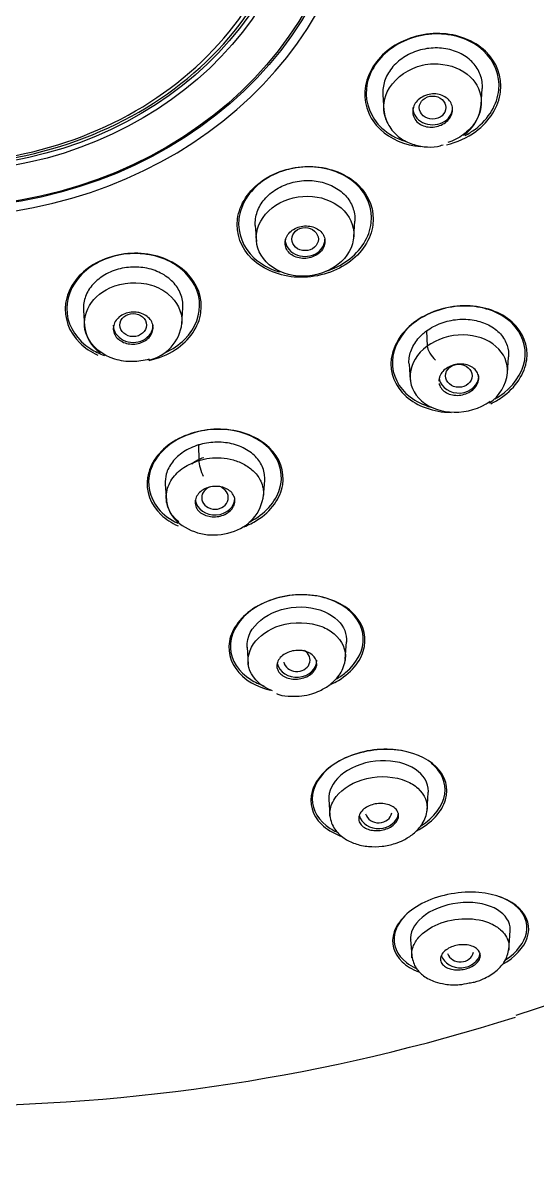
# Model space of a CAD drawing. Header units: millimetres. Extents: x -60 to 7633, y -2614 to 2146.
# Drawn here: x 207.16 to 222.64, y 1435.51 to 1469.87 of the extents above; entities that cross this region are included whole.
import ezdxf

# ---------------------------------------------------------------- set-up
doc = ezdxf.new("R2010")
doc.units = ezdxf.units.MM
doc.layers.get('0').update_dxf_attribs({"color": 250})

msp = doc.modelspace()

# ---------------------------------------------------------------- linework, layer by layer
at = {"linetype": 'Continuous'}
for p, q in [((220.958, 1467.41), (220.992, 1467.887)), ((217.999, 1467.706), (218.032, 1467.229)), ((214.159, 1463.771), (214.193, 1463.293)), ((217.121, 1463.427), (217.154, 1463.904)), ((211.945, 1460.81), (211.978, 1461.288)), ((208.986, 1461.216), (209.02, 1460.738)), ((219.31, 1460.597), (219.33, 1460.137)), ((218.787, 1459.606), (218.822, 1459.111)), ((221.748, 1459.325), (221.782, 1459.82)), ((212.444, 1457.164), (212.454, 1456.699)), ((211.448, 1455.989), (211.483, 1455.494)), ((214.407, 1455.609), (214.441, 1456.104)), ((213.911, 1451.074), (213.947, 1450.556)), ((216.868, 1450.717), (216.904, 1451.235)), ((219.329, 1446.157), (219.367, 1446.704)), ((216.373, 1446.493), (216.406, 1446.016)), ((221.789, 1441.96), (221.83, 1442.544)), ((218.835, 1442.278), (218.87, 1441.785))]:
    msp.add_line(p, q, dxfattribs=at)
for centre, radius, start, end in [((219.692, 1467.525), 1.273, 305.4569, 355.1729), ((210.103, 1460.843), 1.089, 184.4637, 236.3161), ((210.677, 1460.968), 1.279, 282.453, 353.5748), ((220.503, 1459.464), 1.252, 304.144, 354.1269), ((212.507, 1455.617), 1.032, 184.8145, 232.1612), ((213.106, 1455.808), 1.309, 284.3358, 353.7151), ((212.9, 1456.139), 1.685, 232.4962, 288.338), ((204.704, 1494.446), 57.18, 269.8956, 287.5973)]:
    msp.add_arc(centre, radius, start, end, dxfattribs=at)
for centre, major_axis, ratio, start_param, end_param in [((204.6, 1481.714), (51.65, 0), 0.866025, -0.447532, 3.589125), ((204.6, 1481.328), (-50.8, 0), 0.866025, 1.920717, 6.283185), ((204.6, 1475.034), (12.713, 0), 0.866025, 3.190177, 6.207933), ((219.496, 1467.322), (-0.6, 0), 0.866025, 0, 3.141593), ((215.656, 1463.36), (-0.6, 0), 0.866025, 0, 3.141593), ((210.483, 1460.773), (-0.6, 0), 0.866025, 0, 3.141593), ((219.54, 1459.925), (0.191, -0.265), 0.321728, 3.59401, 5.333448), ((220.284, 1459.246), (-0.6, 0), 0.866025, 0.181242, 3.141593), ((220.962, 1458.759), (-0.242, 0.333), 0.321391, 3.15779, 3.523098), ((212.572, 1456.44), (0.101, -0.311), 0.192744, 3.672286, 5.411599), ((212.945, 1455.577), (-0.4, 0), 0.866375, 5.062645, 6.283185), ((212.945, 1455.577), (-0.4, 0), 0.866375, 0, 4.201704), ((212.945, 1455.576), (-0.6, 0), 0.866025, 0.131718, 3.141593), ((215.407, 1450.691), (-0.4, 0.002), 0.867414, 0.18244, 4.107644), ((215.408, 1450.689), (-0.6, 0), 0.866025, 0.178351, 3.141593), ((217.87, 1446.135), (-0.6, 0), 0.866025, 0.226372, 3.026529), ((217.869, 1446.138), (-0.4, 0.004), 0.869118, 0.2456, 3.014953), ((220.333, 1441.944), (-0.6, 0), 0.866025, 0.289363, 2.994618), ((220.33, 1441.95), (-0.4, 0.008), 0.871446, 0.306482, 2.997154)]:
    msp.add_ellipse(centre, major_axis=major_axis, ratio=ratio, start_param=start_param, end_param=end_param, dxfattribs=at)
for centre, major_axis, ratio in [((204.6, 1475.068), (-12.449, 0), 0.866025), ((204.6, 1475.017), (12.359, 0), 0.866025), ((204.6, 1474.952), (-11.062, 0), 0.866025), ((204.6, 1475.003), (10.952, 0), 0.866025), ((219.496, 1467.322), (-0.4, 0), 0.866025), ((215.656, 1463.36), (-0.4, 0), 0.866025), ((210.483, 1460.773), (-0.4, 0), 0.866025), ((220.284, 1459.246), (-0.4, 0.001), 0.866104)]:
    msp.add_ellipse(centre, major_axis=major_axis, ratio=ratio, dxfattribs=at)
for points, knots in [([(256.432, 1462.758), (257.027, 1463.893), (257.97, 1465.715), (259.21, 1468.703), (260.13, 1471.392), (260.798, 1473.81), (261.259, 1475.898), (261.573, 1477.685), (261.786, 1479.246), (261.927, 1480.615), (262.021, 1481.904), (262.081, 1483.254), (262.1, 1484.813), (262.048, 1486.763), (261.88, 1488.967), (261.594, 1491.147), (261.299, 1492.803), (260.997, 1494.241), (260.705, 1495.451), (260.363, 1496.701), (260.042, 1497.767), (259.7, 1498.817), (259.311, 1499.914), (258.842, 1501.136), (258.268, 1502.511), (257.528, 1504.123), (256.597, 1505.953), (255.555, 1507.789), (254.285, 1509.813), (252.695, 1512.089), (250.501, 1514.841), (248.042, 1517.491), (245.726, 1519.658), (243.828, 1521.27), (242.038, 1522.674), (240.367, 1523.874), (238.904, 1524.849), (237.778, 1525.563), (236.544, 1526.307), (235.023, 1527.171), (233.032, 1528.215), (230.694, 1529.318), (228.342, 1530.298), (226.097, 1531.129), (223.811, 1531.882), (221.236, 1532.614), (218.575, 1533.242), (215.756, 1533.781), (213.067, 1534.175), (210.221, 1534.47), (207.418, 1534.649), (205.628, 1534.672), (204.6, 1534.682)], [0, 0, 0, 0, 0.033457, 0.063683, 0.091751, 0.11646, 0.136812, 0.154281, 0.169601, 0.183091, 0.19488, 0.207521, 0.222736, 0.240841, 0.265067, 0.288317, 0.30576, 0.314616, 0.330171, 0.342643, 0.352374, 0.362683, 0.374813, 0.386244, 0.400544, 0.417932, 0.43754, 0.459762, 0.478723, 0.505845, 0.538076, 0.577825, 0.607078, 0.625944, 0.646123, 0.66941, 0.68198, 0.69385, 0.705477, 0.720802, 0.74094, 0.765802, 0.789859, 0.808653, 0.829155, 0.853345, 0.879059, 0.900803, 0.928424, 0.949823, 0.97568, 1, 1, 1, 1]), ([(196.89, 1481.717), (197.908, 1482.598), (199.107, 1483.29), (201.745, 1484.237), (203.161, 1484.482), (206.039, 1484.482), (207.451, 1484.238), (210.09, 1483.292), (211.292, 1482.598), (213.327, 1480.835), (214.126, 1479.798), (215.219, 1477.513), (215.503, 1476.286), (215.503, 1473.794), (215.22, 1472.571), (214.128, 1470.286), (213.327, 1469.244), (211.292, 1467.482), (210.093, 1466.791), (207.455, 1465.844), (206.039, 1465.598), (203.161, 1465.598), (201.749, 1465.843), (199.11, 1466.789), (197.908, 1467.482), (195.873, 1469.244), (195.074, 1470.283), (193.981, 1472.568), (193.697, 1473.794), (193.697, 1476.286), (193.98, 1477.51), (195.072, 1479.795), (195.873, 1480.835), (196.89, 1481.717)], [0, 0, 0, 0, 0.0625, 0.0625, 0.125, 0.125, 0.1875, 0.1875, 0.25, 0.25, 0.3125, 0.3125, 0.375, 0.375, 0.4375, 0.4375, 0.5, 0.5, 0.5625, 0.5625, 0.625, 0.625, 0.6875, 0.6875, 0.75, 0.75, 0.8125, 0.8125, 0.875, 0.875, 0.9375, 0.9375, 1, 1, 1, 1]), ([(194.976, 1470.85), (195.493, 1469.938), (196.181, 1469.102), (198.019, 1467.51), (199.198, 1466.831), (201.792, 1465.899), (203.185, 1465.657), (206.015, 1465.657), (207.404, 1465.898), (209.999, 1466.829), (211.18, 1467.51), (213.182, 1469.243), (213.967, 1470.264), (214.891, 1472.196), (215.144, 1473.047), (215.256, 1473.917)], [0.3226778, 0.3226778, 0.3226778, 0.3226778, 0.375, 0.375, 0.4375, 0.4375, 0.5, 0.5, 0.5625, 0.5625, 0.625, 0.625, 0.6875, 0.6875, 0.7324645, 0.7324645, 0.7324645, 0.7324645]), ([(221.086, 1469.018), (220.744, 1469.344), (220.241, 1469.536), (219.179, 1469.565), (218.624, 1469.395), (217.793, 1468.785), (217.516, 1468.345), (217.409, 1467.44), (217.579, 1466.991), (218.222, 1466.376), (218.663, 1466.188), (219.135, 1466.145)], [0, 0, 0, 0, 0.125, 0.125, 0.25, 0.25, 0.375, 0.375, 0.5, 0.5, 0.6125723, 0.6125723, 0.6125723, 0.6125723]), ([(221.022, 1469.036), (220.681, 1469.349), (220.186, 1469.531), (219.148, 1469.544), (218.609, 1469.372), (217.808, 1468.766), (217.546, 1468.333), (217.459, 1467.449), (217.633, 1467.015), (218.16, 1466.528), (218.403, 1466.392), (218.672, 1466.307)], [0, 0, 0, 0, 0.125, 0.125, 0.25, 0.25, 0.375, 0.375, 0.5, 0.5, 0.5707639, 0.5707639, 0.5707639, 0.5707639]), ([(220.991, 1467.885), (220.994, 1467.924), (220.995, 1467.962), (220.993, 1468), (220.988, 1468.141), (220.953, 1468.282), (220.889, 1468.41), (220.828, 1468.532), (220.741, 1468.645), (220.636, 1468.742), (220.525, 1468.844), (220.39, 1468.93), (220.242, 1468.992), (220.095, 1469.053), (219.932, 1469.092), (219.766, 1469.108), (219.6, 1469.123), (219.427, 1469.115), (219.26, 1469.084), (219.09, 1469.053), (218.922, 1468.994), (218.772, 1468.916), (218.629, 1468.841), (218.496, 1468.747), (218.386, 1468.64), (218.27, 1468.528), (218.175, 1468.398), (218.11, 1468.262), (218.049, 1468.134), (218.011, 1467.997), (218, 1467.861), (217.996, 1467.809), (217.996, 1467.756), (217.999, 1467.704)], [0.0903629, 0.0903629, 0.0903629, 0.0903629, 0.1049883, 0.1049883, 0.1049883, 0.1596311, 0.1596311, 0.1596311, 0.2119456, 0.2119456, 0.2119456, 0.2670488, 0.2670488, 0.2670488, 0.3212585, 0.3212585, 0.3212585, 0.3753305, 0.3753305, 0.3753305, 0.4304979, 0.4304979, 0.4304979, 0.4827691, 0.4827691, 0.4827691, 0.537442, 0.537442, 0.537442, 0.5890565, 0.5890565, 0.5890565, 0.6090427, 0.6090427, 0.6090427, 0.6090427]), ([(219.912, 1466.201), (220.232, 1466.275), (220.538, 1466.412), (221.213, 1466.91), (221.487, 1467.352), (221.593, 1468.246), (221.428, 1468.692), (221.086, 1469.018)], [0.6736695, 0.6736695, 0.6736695, 0.6736695, 0.75, 0.75, 0.875, 0.875, 1, 1, 1, 1]), ([(220.474, 1466.481), (220.583, 1466.538), (220.686, 1466.603), (221.187, 1466.983), (221.445, 1467.417), (221.532, 1468.29), (221.362, 1468.723), (221.022, 1469.036)], [0.7203153, 0.7203153, 0.7203153, 0.7203153, 0.75, 0.75, 0.875, 0.875, 1, 1, 1, 1]), ([(218.101, 1466.951), (217.994, 1467.217), (218.009, 1467.9), (218.82, 1468.568), (219.832, 1468.695), (220.707, 1468.348), (221.05, 1467.56), (220.849, 1466.904), (220.438, 1466.487), (220.122, 1466.322), (219.949, 1466.266)], [0.2484547, 0.2484547, 0.2484547, 0.2484547, 0.3592775, 0.4975601, 0.566719, 0.68903, 0.7965815, 0.8819932, 0.9404824, 1, 1, 1, 1]), ([(219.341, 1467.705), (219.406, 1467.723), (219.475, 1467.733), (219.543, 1467.732), (219.61, 1467.732), (219.677, 1467.721), (219.738, 1467.702), (219.8, 1467.683), (219.858, 1467.655), (219.907, 1467.619), (219.957, 1467.583), (219.999, 1467.539), (220.03, 1467.491), (220.06, 1467.443), (220.081, 1467.388), (220.09, 1467.333), (220.099, 1467.278), (220.097, 1467.22), (220.083, 1467.164), (220.069, 1467.109), (220.044, 1467.054), (220.01, 1467.005), (219.976, 1466.955), (219.931, 1466.909), (219.88, 1466.871), (219.829, 1466.832), (219.77, 1466.8), (219.708, 1466.777), (219.645, 1466.754), (219.578, 1466.739), (219.511, 1466.733), (219.444, 1466.728), (219.376, 1466.732), (219.312, 1466.745), (219.248, 1466.759), (219.186, 1466.782), (219.133, 1466.813), (219.079, 1466.844), (219.031, 1466.883), (218.994, 1466.928), (218.957, 1466.973), (218.929, 1467.025), (218.913, 1467.079), (218.897, 1467.133), (218.892, 1467.19), (218.899, 1467.246), (218.905, 1467.302), (218.924, 1467.359), (218.952, 1467.411), (218.98, 1467.463), (219.019, 1467.512), (219.066, 1467.555), (219.112, 1467.597), (219.167, 1467.634), (219.227, 1467.662), (219.263, 1467.68), (219.302, 1467.694), (219.341, 1467.705)], [0, 0, 0, 0, 0.054045, 0.054045, 0.054045, 0.10807, 0.10807, 0.10807, 0.162377, 0.162377, 0.162377, 0.216818, 0.216818, 0.216818, 0.271063, 0.271063, 0.271063, 0.324866, 0.324866, 0.324866, 0.37818, 0.37818, 0.37818, 0.431181, 0.431181, 0.431181, 0.484185, 0.484185, 0.484185, 0.537499, 0.537499, 0.537499, 0.591294, 0.591294, 0.591294, 0.645528, 0.645528, 0.645528, 0.699966, 0.699966, 0.699966, 0.754283, 0.754283, 0.754283, 0.808211, 0.808211, 0.808211, 0.86166, 0.86166, 0.86166, 0.914749, 0.914749, 0.914749, 0.967744, 0.967744, 0.967744, 1, 1, 1, 1]), ([(218.029, 1467.258), (218.042, 1467.165), (218.065, 1467.012), (218.198, 1466.717), (218.445, 1466.435), (218.825, 1466.221), (219.229, 1466.132), (219.577, 1466.125), (219.749, 1466.181), (219.811, 1466.202)], [0, 0, 0, 0, 0.112964, 0.22123, 0.419549, 0.599311, 0.7689, 0.929382, 1, 1, 1, 1]), ([(217.257, 1464.993), (216.919, 1465.319), (216.418, 1465.52), (215.355, 1465.571), (214.796, 1465.416), (213.959, 1464.832), (213.68, 1464.408), (213.566, 1463.524), (213.73, 1463.085), (214.397, 1462.44), (214.902, 1462.237), (215.963, 1462.19), (216.519, 1462.344), (217.366, 1462.934), (217.64, 1463.359), (217.755, 1464.227), (217.595, 1464.667), (217.257, 1464.993)], [0, 0, 0, 0, 0.125, 0.125, 0.25, 0.25, 0.375, 0.375, 0.5, 0.5, 0.625, 0.625, 0.75, 0.75, 0.875, 0.875, 1, 1, 1, 1]), ([(217.194, 1465.015), (216.858, 1465.329), (216.364, 1465.518), (215.324, 1465.554), (214.781, 1465.395), (213.975, 1464.815), (213.711, 1464.397), (213.617, 1463.535), (213.786, 1463.109), (214.323, 1462.607), (214.591, 1462.461), (214.888, 1462.373)], [0, 0, 0, 0, 0.125, 0.125, 0.25, 0.25, 0.375, 0.375, 0.5, 0.5, 0.5771239, 0.5771239, 0.5771239, 0.5771239]), ([(214.159, 1463.769), (214.158, 1463.785), (214.157, 1463.801), (214.157, 1463.817), (214.153, 1463.957), (214.182, 1464.101), (214.238, 1464.237), (214.292, 1464.365), (214.371, 1464.489), (214.471, 1464.6), (214.576, 1464.715), (214.706, 1464.818), (214.851, 1464.899), (214.988, 1464.975), (215.141, 1465.034), (215.298, 1465.073), (215.463, 1465.113), (215.637, 1465.132), (215.806, 1465.125), (215.971, 1465.118), (216.134, 1465.088), (216.284, 1465.038), (216.436, 1464.987), (216.578, 1464.915), (216.699, 1464.826), (216.823, 1464.735), (216.927, 1464.622), (217.002, 1464.5), (217.074, 1464.382), (217.123, 1464.252), (217.144, 1464.12), (217.155, 1464.048), (217.158, 1463.975), (217.153, 1463.901)], [0.3689598, 0.3689598, 0.3689598, 0.3689598, 0.3753305, 0.3753305, 0.3753305, 0.4304979, 0.4304979, 0.4304979, 0.4827691, 0.4827691, 0.4827691, 0.537442, 0.537442, 0.537442, 0.5890565, 0.5890565, 0.5890565, 0.6432407, 0.6432407, 0.6432407, 0.696256, 0.696256, 0.696256, 0.7499342, 0.7499342, 0.7499342, 0.8053058, 0.8053058, 0.8053058, 0.858398, 0.858398, 0.858398, 0.8871419, 0.8871419, 0.8871419, 0.8871419]), ([(216.275, 1462.392), (216.513, 1462.466), (216.738, 1462.575), (217.34, 1463.008), (217.601, 1463.426), (217.695, 1464.274), (217.53, 1464.701), (217.194, 1465.015)], [0.6903021, 0.6903021, 0.6903021, 0.6903021, 0.75, 0.75, 0.875, 0.875, 1, 1, 1, 1]), ([(217.109, 1463.335), (217.165, 1463.656), (217.061, 1463.967), (216.604, 1464.456), (216.257, 1464.613), (215.494, 1464.681), (215.096, 1464.586), (214.46, 1464.174), (214.256, 1463.876), (214.147, 1463.238), (214.253, 1462.922), (214.712, 1462.435), (215.057, 1462.28), (215.828, 1462.216), (216.221, 1462.314), (216.848, 1462.721), (217.053, 1463.014), (217.109, 1463.335)], [0, 0, 0, 0, 0.125, 0.125, 0.25, 0.25, 0.375, 0.375, 0.5, 0.5, 0.625, 0.625, 0.75, 0.75, 0.875, 0.875, 1, 1, 1, 1]), ([(215.058, 1463.285), (215.052, 1463.23), (215.058, 1463.174), (215.075, 1463.121), (215.092, 1463.069), (215.12, 1463.019), (215.158, 1462.975), (215.195, 1462.931), (215.243, 1462.892), (215.298, 1462.861), (215.352, 1462.831), (215.414, 1462.808), (215.479, 1462.794), (215.544, 1462.781), (215.613, 1462.777), (215.681, 1462.782), (215.748, 1462.787), (215.816, 1462.802), (215.879, 1462.825), (215.941, 1462.848), (215.999, 1462.88), (216.05, 1462.918), (216.1, 1462.955), (216.144, 1463), (216.177, 1463.049), (216.21, 1463.097), (216.233, 1463.15), (216.246, 1463.204), (216.258, 1463.258), (216.259, 1463.314), (216.249, 1463.367), (216.24, 1463.42), (216.218, 1463.473), (216.187, 1463.52), (216.155, 1463.567), (216.113, 1463.61), (216.063, 1463.645), (216.014, 1463.68), (215.955, 1463.709), (215.893, 1463.728), (215.831, 1463.747), (215.763, 1463.757), (215.695, 1463.758), (215.628, 1463.759), (215.559, 1463.75), (215.493, 1463.732), (215.429, 1463.714), (215.367, 1463.688), (215.312, 1463.654), (215.257, 1463.62), (215.208, 1463.579), (215.169, 1463.533), (215.13, 1463.488), (215.1, 1463.436), (215.081, 1463.384), (215.069, 1463.351), (215.062, 1463.318), (215.058, 1463.285)], [0, 0, 0, 0, 0.054045, 0.054045, 0.054045, 0.10807, 0.10807, 0.10807, 0.162377, 0.162377, 0.162377, 0.216818, 0.216818, 0.216818, 0.271063, 0.271063, 0.271063, 0.324866, 0.324866, 0.324866, 0.37818, 0.37818, 0.37818, 0.431181, 0.431181, 0.431181, 0.484185, 0.484185, 0.484185, 0.537499, 0.537499, 0.537499, 0.591294, 0.591294, 0.591294, 0.645528, 0.645528, 0.645528, 0.699966, 0.699966, 0.699966, 0.754283, 0.754283, 0.754283, 0.808211, 0.808211, 0.808211, 0.86166, 0.86166, 0.86166, 0.914749, 0.914749, 0.914749, 0.967744, 0.967744, 0.967744, 1, 1, 1, 1]), ([(212.093, 1462.346), (211.759, 1462.678), (211.257, 1462.891), (210.192, 1462.968), (209.631, 1462.827), (208.791, 1462.271), (208.51, 1461.861), (208.388, 1460.997), (208.547, 1460.561), (209.026, 1460.088), (209.211, 1459.963), (209.417, 1459.868)], [0, 0, 0, 0, 0.125, 0.125, 0.25, 0.25, 0.375, 0.375, 0.5, 0.5, 0.5564216, 0.5564216, 0.5564216, 0.5564216]), ([(211.761, 1462.584), (211.356, 1462.845), (210.819, 1462.966), (209.775, 1462.864), (209.273, 1462.639), (208.607, 1461.974), (208.442, 1461.54), (208.542, 1460.702), (208.804, 1460.315), (209.329, 1459.978), (209.468, 1459.911), (209.616, 1459.859)], [0, 0, 0, 0, 0.125, 0.125, 0.25, 0.25, 0.375, 0.375, 0.5, 0.5, 0.539039, 0.539039, 0.539039, 0.539039]), ([(211.978, 1461.286), (211.98, 1461.311), (211.981, 1461.336), (211.981, 1461.361), (211.98, 1461.498), (211.949, 1461.637), (211.89, 1461.764), (211.832, 1461.89), (211.745, 1462.008), (211.637, 1462.109), (211.529, 1462.211), (211.399, 1462.299), (211.254, 1462.366), (211.107, 1462.434), (210.941, 1462.481), (210.772, 1462.503), (210.611, 1462.525), (210.442, 1462.525), (210.28, 1462.504), (210.11, 1462.482), (209.941, 1462.436), (209.79, 1462.368), (209.646, 1462.304), (209.514, 1462.22), (209.401, 1462.124), (209.283, 1462.023), (209.185, 1461.905), (209.115, 1461.78), (209.047, 1461.657), (209.005, 1461.523), (208.99, 1461.391), (208.984, 1461.332), (208.982, 1461.272), (208.986, 1461.213)], [0.2019116, 0.2019116, 0.2019116, 0.2019116, 0.2119456, 0.2119456, 0.2119456, 0.2670488, 0.2670488, 0.2670488, 0.3212585, 0.3212585, 0.3212585, 0.3753305, 0.3753305, 0.3753305, 0.4304979, 0.4304979, 0.4304979, 0.4827691, 0.4827691, 0.4827691, 0.537442, 0.537442, 0.537442, 0.5890565, 0.5890565, 0.5890565, 0.6432407, 0.6432407, 0.6432407, 0.696256, 0.696256, 0.696256, 0.719871, 0.719871, 0.719871, 0.719871]), ([(210.96, 1459.71), (211.249, 1459.772), (211.523, 1459.883), (212.183, 1460.317), (212.46, 1460.727), (212.582, 1461.577), (212.427, 1462.015), (212.093, 1462.346)], [0.6810925, 0.6810925, 0.6810925, 0.6810925, 0.75, 0.75, 0.875, 0.875, 1, 1, 1, 1]), ([(211.452, 1459.946), (211.669, 1460.047), (211.866, 1460.18), (212.362, 1460.673), (212.523, 1461.105), (212.425, 1461.931), (212.167, 1462.322), (211.761, 1462.584)], [0.6908238, 0.6908238, 0.6908238, 0.6908238, 0.75, 0.75, 0.875, 0.875, 1, 1, 1, 1]), ([(209.933, 1459.747), (209.552, 1459.865), (208.967, 1460.348), (208.999, 1461.297), (209.776, 1462.041), (210.882, 1462.106), (211.716, 1461.651), (211.96, 1461.161), (211.947, 1460.842), (211.946, 1460.825)], [0, 0, 0, 0, 0.1352496, 0.2477855, 0.3592775, 0.4975601, 0.566719, 0.68903, 0.695682, 0.695682, 0.695682, 0.695682]), ([(221.886, 1460.865), (221.55, 1461.166), (221.054, 1461.344), (219.991, 1461.364), (219.429, 1461.199), (218.586, 1460.61), (218.308, 1460.189), (218.198, 1459.339), (218.364, 1458.926), (219.026, 1458.332), (219.524, 1458.153), (220.05, 1458.143)], [0, 0, 0, 0, 0.125, 0.125, 0.25, 0.25, 0.375, 0.375, 0.5, 0.5, 0.6243838, 0.6243838, 0.6243838, 0.6243838]), ([(221.75, 1460.945), (221.394, 1461.219), (220.892, 1461.365), (219.846, 1461.327), (219.309, 1461.135), (218.536, 1460.519), (218.301, 1460.098), (218.269, 1459.27), (218.468, 1458.88), (218.997, 1458.473), (219.215, 1458.368), (219.455, 1458.3)], [0, 0, 0, 0, 0.125, 0.125, 0.25, 0.25, 0.375, 0.375, 0.5, 0.5, 0.5634245, 0.5634245, 0.5634245, 0.5634245]), ([(210.737, 1461.124), (210.798, 1461.103), (210.855, 1461.072), (210.903, 1461.035), (210.951, 1460.998), (210.992, 1460.954), (211.021, 1460.907), (211.051, 1460.859), (211.071, 1460.806), (211.079, 1460.752), (211.087, 1460.698), (211.083, 1460.642), (211.068, 1460.589), (211.053, 1460.535), (211.026, 1460.483), (210.99, 1460.436), (210.954, 1460.39), (210.907, 1460.347), (210.854, 1460.313), (210.802, 1460.278), (210.741, 1460.25), (210.678, 1460.232), (210.615, 1460.213), (210.547, 1460.202), (210.481, 1460.201), (210.414, 1460.199), (210.347, 1460.207), (210.284, 1460.223), (210.221, 1460.239), (210.161, 1460.265), (210.109, 1460.297), (210.057, 1460.329), (210.011, 1460.369), (209.975, 1460.414), (209.939, 1460.459), (209.913, 1460.51), (209.898, 1460.562), (209.883, 1460.615), (209.879, 1460.671), (209.887, 1460.725), (209.895, 1460.779), (209.915, 1460.833), (209.945, 1460.883), (209.975, 1460.932), (210.015, 1460.978), (210.064, 1461.017), (210.112, 1461.056), (210.169, 1461.089), (210.23, 1461.113), (210.29, 1461.137), (210.356, 1461.153), (210.422, 1461.16), (210.489, 1461.167), (210.557, 1461.165), (210.621, 1461.154), (210.661, 1461.147), (210.7, 1461.137), (210.737, 1461.124)], [0, 0, 0, 0, 0.054045, 0.054045, 0.054045, 0.10807, 0.10807, 0.10807, 0.162377, 0.162377, 0.162377, 0.216818, 0.216818, 0.216818, 0.271063, 0.271063, 0.271063, 0.324866, 0.324866, 0.324866, 0.37818, 0.37818, 0.37818, 0.431181, 0.431181, 0.431181, 0.484185, 0.484185, 0.484185, 0.537499, 0.537499, 0.537499, 0.591294, 0.591294, 0.591294, 0.645528, 0.645528, 0.645528, 0.699966, 0.699966, 0.699966, 0.754283, 0.754283, 0.754283, 0.808211, 0.808211, 0.808211, 0.86166, 0.86166, 0.86166, 0.914749, 0.914749, 0.914749, 0.967744, 0.967744, 0.967744, 1, 1, 1, 1]), ([(219.31, 1460.597), (219.441, 1460.691), (219.591, 1460.772), (219.75, 1460.83), (219.909, 1460.889), (220.079, 1460.928), (220.248, 1460.943), (220.416, 1460.959), (220.586, 1460.951), (220.745, 1460.921), (220.9, 1460.893), (221.048, 1460.843), (221.179, 1460.777), (221.319, 1460.706), (221.443, 1460.614), (221.538, 1460.506), (221.63, 1460.403), (221.698, 1460.284), (221.739, 1460.16), (221.775, 1460.05), (221.79, 1459.933), (221.782, 1459.816)], [0, 0, 0, 0, 0.1074037, 0.1074037, 0.1074037, 0.2148178, 0.2148178, 0.2148178, 0.3218602, 0.3218602, 0.3218602, 0.426387, 0.426387, 0.426387, 0.5392035, 0.5392035, 0.5392035, 0.6476038, 0.6476038, 0.6476038, 0.7429139, 0.7429139, 0.7429139, 0.7429139]), ([(221.38, 1458.554), (221.474, 1458.608), (221.563, 1458.668), (222.035, 1459.044), (222.267, 1459.466), (222.299, 1460.281), (222.105, 1460.672), (221.75, 1460.945)], [0.7236605, 0.7236605, 0.7236605, 0.7236605, 0.75, 0.75, 0.875, 0.875, 1, 1, 1, 1]), ([(218.787, 1459.603), (218.783, 1459.663), (218.784, 1459.723), (218.792, 1459.784), (218.808, 1459.916), (218.856, 1460.051), (218.929, 1460.177), (219, 1460.3), (219.097, 1460.417), (219.213, 1460.519), (219.244, 1460.546), (219.277, 1460.572), (219.31, 1460.597)], [0.7085518, 0.7085518, 0.7085518, 0.7085518, 0.7578803, 0.7578803, 0.7578803, 0.8664607, 0.8664607, 0.8664607, 0.9722823, 0.9722823, 0.9722823, 1, 1, 1, 1]), ([(221.251, 1458.407), (221.364, 1458.462), (221.473, 1458.525), (221.998, 1458.892), (222.274, 1459.313), (222.383, 1460.151), (222.222, 1460.564), (221.886, 1460.865)], [0.7203489, 0.7203489, 0.7203489, 0.7203489, 0.75, 0.75, 0.875, 0.875, 1, 1, 1, 1]), ([(221.748, 1459.326), (221.773, 1459.636), (221.649, 1459.918), (221.153, 1460.35), (220.802, 1460.474), (220.023, 1460.481), (219.628, 1460.351), (219.33, 1460.137)], [0.2523907, 0.2523907, 0.2523907, 0.2523907, 0.5, 0.5, 0.75, 0.75, 1, 1, 1, 1]), ([(219.33, 1460.137), (219.027, 1459.912), (218.846, 1459.609), (218.793, 1458.993), (218.916, 1458.706), (219.664, 1458.055), (220.601, 1458.025), (221.226, 1458.479)], [0, 0, 0, 0, 0.25, 0.25, 0.5, 0.5, 1, 1, 1, 1]), ([(210.963, 1459.748), (210.802, 1459.7), (210.45, 1459.649), (210.101, 1459.695), (209.933, 1459.747)], [0.8844071, 0.8844071, 0.8844071, 0.8844071, 0.9404824, 1, 1, 1, 1]), ([(219.691, 1459.015), (219.693, 1459.006), (219.695, 1458.997), (219.698, 1458.989), (219.712, 1458.938), (219.738, 1458.89), (219.773, 1458.847), (219.809, 1458.804), (219.856, 1458.767), (219.909, 1458.737), (219.963, 1458.707), (220.025, 1458.685), (220.09, 1458.672), (220.155, 1458.659), (220.225, 1458.655), (220.294, 1458.661), (220.362, 1458.667), (220.431, 1458.682), (220.494, 1458.705), (220.557, 1458.728), (220.616, 1458.759), (220.668, 1458.796), (220.718, 1458.832), (220.762, 1458.875), (220.796, 1458.922), (220.831, 1458.968), (220.856, 1459.018), (220.87, 1459.069), (220.884, 1459.12), (220.888, 1459.173), (220.88, 1459.224), (220.873, 1459.275), (220.854, 1459.325), (220.825, 1459.37), (220.796, 1459.416), (220.755, 1459.458), (220.707, 1459.492), (220.658, 1459.527), (220.6, 1459.554), (220.538, 1459.573), (220.476, 1459.591), (220.407, 1459.601), (220.338, 1459.601), (220.271, 1459.601), (220.2, 1459.592), (220.134, 1459.574), (220.069, 1459.556), (220.006, 1459.529), (219.95, 1459.496), (219.896, 1459.464), (219.846, 1459.424), (219.806, 1459.38), (219.767, 1459.336), (219.735, 1459.287), (219.715, 1459.238), (219.702, 1459.208), (219.694, 1459.178), (219.689, 1459.147)], [0.0451007, 0.0451007, 0.0451007, 0.0451007, 0.0544689, 0.0544689, 0.0544689, 0.1088841, 0.1088841, 0.1088841, 0.1640847, 0.1640847, 0.1640847, 0.2197053, 0.2197053, 0.2197053, 0.2748841, 0.2748841, 0.2748841, 0.3289414, 0.3289414, 0.3289414, 0.3817295, 0.3817295, 0.3817295, 0.4336854, 0.4336854, 0.4336854, 0.4855874, 0.4855874, 0.4855874, 0.5382058, 0.5382058, 0.5382058, 0.5920064, 0.5920064, 0.5920064, 0.6469666, 0.6469666, 0.6469666, 0.7025544, 0.7025544, 0.7025544, 0.7579305, 0.7579305, 0.7579305, 0.8123396, 0.8123396, 0.8123396, 0.8654843, 0.8654843, 0.8654843, 0.9176461, 0.9176461, 0.9176461, 0.9695097, 0.9695097, 0.9695097, 1, 1, 1, 1]), ([(214.573, 1457.089), (214.246, 1457.401), (213.751, 1457.601), (212.682, 1457.668), (212.115, 1457.53), (211.263, 1456.991), (210.98, 1456.596), (210.85, 1455.779), (211.002, 1455.369), (211.465, 1454.93), (211.638, 1454.817), (211.833, 1454.728)], [0, 0, 0, 0, 0.125, 0.125, 0.25, 0.25, 0.375, 0.375, 0.5, 0.5, 0.5542524, 0.5542524, 0.5542524, 0.5542524]), ([(214.654, 1456.965), (214.383, 1457.295), (213.935, 1457.53), (212.916, 1457.685), (212.349, 1457.597), (211.449, 1457.142), (211.119, 1456.779), (210.878, 1455.989), (210.969, 1455.577), (211.384, 1455.073), (211.586, 1454.921), (211.823, 1454.808)], [0, 0, 0, 0, 0.125, 0.125, 0.25, 0.25, 0.375, 0.375, 0.5, 0.5, 0.5686537, 0.5686537, 0.5686537, 0.5686537]), ([(212.444, 1457.164), (212.284, 1457.113), (212.132, 1457.042), (212, 1456.955), (211.868, 1456.869), (211.753, 1456.764), (211.665, 1456.651), (211.577, 1456.539), (211.514, 1456.414), (211.479, 1456.288), (211.452, 1456.189), (211.442, 1456.086), (211.449, 1455.985)], [0, 0, 0, 0, 0.1074037, 0.1074037, 0.1074037, 0.2148178, 0.2148178, 0.2148178, 0.3218602, 0.3218602, 0.3218602, 0.4068119, 0.4068119, 0.4068119, 0.4068119]), ([(214.441, 1456.101), (214.445, 1456.161), (214.443, 1456.221), (214.435, 1456.28), (214.418, 1456.412), (214.369, 1456.542), (214.292, 1456.658), (214.217, 1456.77), (214.115, 1456.873), (213.995, 1456.958), (213.871, 1457.047), (213.723, 1457.12), (213.563, 1457.169), (213.409, 1457.217), (213.24, 1457.243), (213.07, 1457.248), (212.904, 1457.252), (212.733, 1457.235), (212.571, 1457.198), (212.528, 1457.188), (212.486, 1457.177), (212.444, 1457.164)], [0.3718202, 0.3718202, 0.3718202, 0.3718202, 0.4224839, 0.4224839, 0.4224839, 0.5360354, 0.5360354, 0.5360354, 0.6450683, 0.6450683, 0.6450683, 0.7578803, 0.7578803, 0.7578803, 0.8664607, 0.8664607, 0.8664607, 0.9722823, 0.9722823, 0.9722823, 1, 1, 1, 1]), ([(213.826, 1454.704), (213.961, 1454.758), (214.089, 1454.822), (214.638, 1455.168), (214.918, 1455.561), (215.047, 1456.367), (214.9, 1456.778), (214.573, 1457.089)], [0.715725, 0.715725, 0.715725, 0.715725, 0.75, 0.75, 0.875, 0.875, 1, 1, 1, 1]), ([(213.974, 1454.845), (213.98, 1454.847), (213.985, 1454.85), (214.445, 1455.082), (214.772, 1455.445), (215.011, 1456.222), (214.926, 1456.635), (214.654, 1456.965)], [0.7485146, 0.7485146, 0.7485146, 0.7485146, 0.75, 0.75, 0.875, 0.875, 1, 1, 1, 1]), ([(211.852, 1454.848), (211.726, 1454.953), (211.516, 1455.215), (211.441, 1455.683), (211.61, 1456.138), (211.969, 1456.501), (212.296, 1456.634), (212.454, 1456.699)], [0.3771983, 0.3771983, 0.3771983, 0.3771983, 0.501002, 0.6380157, 0.766904, 0.8876478, 1, 1, 1, 1]), ([(212.252, 1456.601), (212.306, 1456.645), (212.366, 1456.684), (212.431, 1456.717), (212.488, 1456.746), (212.548, 1456.771), (212.61, 1456.79)], [0.92962568, 0.92962568, 0.92962568, 0.92962568, 0.96750405, 0.96750405, 0.96750405, 1, 1, 1, 1]), ([(212.454, 1456.699), (212.562, 1456.725), (212.784, 1456.78), (213.142, 1456.785), (213.507, 1456.726), (213.851, 1456.583), (214.143, 1456.362), (214.364, 1456.058), (214.413, 1455.796), (214.408, 1455.652)], [0, 0, 0, 0, 0.0729251, 0.1504576, 0.2325986, 0.319218, 0.4107197, 0.5066897, 0.6244279, 0.6244279, 0.6244279, 0.6244279]), ([(213.177, 1455.891), (213.24, 1455.874), (213.299, 1455.847), (213.349, 1455.814), (213.399, 1455.781), (213.441, 1455.741), (213.473, 1455.697), (213.506, 1455.653), (213.528, 1455.603), (213.538, 1455.552), (213.549, 1455.5), (213.547, 1455.446), (213.534, 1455.394), (213.521, 1455.342), (213.495, 1455.291), (213.46, 1455.244), (213.425, 1455.199), (213.379, 1455.156), (213.327, 1455.121), (213.275, 1455.087), (213.216, 1455.059), (213.153, 1455.039), (213.091, 1455.019), (213.025, 1455.007), (212.96, 1455.003), (212.894, 1455), (212.827, 1455.004), (212.765, 1455.017), (212.702, 1455.03), (212.642, 1455.051), (212.589, 1455.078), (212.535, 1455.107), (212.488, 1455.142), (212.45, 1455.183), (212.412, 1455.224), (212.383, 1455.272), (212.365, 1455.321), (212.348, 1455.371), (212.342, 1455.425), (212.348, 1455.477), (212.354, 1455.53), (212.372, 1455.583), (212.401, 1455.632), (212.429, 1455.68), (212.469, 1455.726), (212.517, 1455.765), (212.564, 1455.803), (212.62, 1455.836), (212.68, 1455.861), (212.74, 1455.886), (212.805, 1455.903), (212.87, 1455.912), (212.935, 1455.92), (213.002, 1455.921), (213.066, 1455.913), (213.104, 1455.909), (213.141, 1455.901), (213.177, 1455.891)], [0, 0, 0, 0, 0.054469, 0.054469, 0.054469, 0.108884, 0.108884, 0.108884, 0.164085, 0.164085, 0.164085, 0.219705, 0.219705, 0.219705, 0.274884, 0.274884, 0.274884, 0.328941, 0.328941, 0.328941, 0.381729, 0.381729, 0.381729, 0.433685, 0.433685, 0.433685, 0.485587, 0.485587, 0.485587, 0.538206, 0.538206, 0.538206, 0.592006, 0.592006, 0.592006, 0.646967, 0.646967, 0.646967, 0.702554, 0.702554, 0.702554, 0.757931, 0.757931, 0.757931, 0.81234, 0.81234, 0.81234, 0.865484, 0.865484, 0.865484, 0.917646, 0.917646, 0.917646, 0.96951, 0.96951, 0.96951, 1, 1, 1, 1]), ([(217.053, 1452.146), (216.734, 1452.435), (216.248, 1452.622), (215.174, 1452.679), (214.597, 1452.541), (213.733, 1452.016), (213.448, 1451.636), (213.313, 1450.869), (213.459, 1450.488), (213.986, 1450.011), (214.282, 1449.863), (214.616, 1449.779)], [0, 0, 0, 0, 0.125, 0.125, 0.25, 0.25, 0.375, 0.375, 0.5, 0.5, 0.5849219, 0.5849219, 0.5849219, 0.5849219]), ([(216.794, 1452.322), (216.419, 1452.562), (215.897, 1452.685), (214.833, 1452.613), (214.302, 1452.412), (213.581, 1451.813), (213.391, 1451.422), (213.428, 1450.682), (213.651, 1450.336), (214.14, 1450.024), (214.274, 1449.961), (214.419, 1449.91)], [0, 0, 0, 0, 0.125, 0.125, 0.25, 0.25, 0.375, 0.375, 0.5, 0.5, 0.5399495, 0.5399495, 0.5399495, 0.5399495]), ([(213.911, 1451.07), (213.906, 1451.149), (213.912, 1451.229), (213.994, 1451.588), (214.22, 1451.859), (214.871, 1452.227), (215.297, 1452.313), (216.079, 1452.249), (216.425, 1452.097), (216.829, 1451.698), (216.919, 1451.467), (216.904, 1451.233)], [0.3393898, 0.3393898, 0.3393898, 0.3393898, 0.375, 0.375, 0.5, 0.5, 0.625, 0.625, 0.75, 0.75, 0.8556795, 0.8556795, 0.8556795, 0.8556795]), ([(216.445, 1449.963), (216.519, 1449.997), (216.591, 1450.035), (217.096, 1450.34), (217.377, 1450.718), (217.512, 1451.476), (217.371, 1451.857), (217.053, 1452.146)], [0.7305039, 0.7305039, 0.7305039, 0.7305039, 0.75, 0.75, 0.875, 0.875, 1, 1, 1, 1]), ([(216.587, 1450.115), (216.691, 1450.175), (216.787, 1450.24), (217.238, 1450.613), (217.424, 1451.001), (217.389, 1451.733), (217.17, 1452.081), (216.794, 1452.322)], [0.7201952, 0.7201952, 0.7201952, 0.7201952, 0.75, 0.75, 0.875, 0.875, 1, 1, 1, 1]), ([(214.676, 1449.76), (214.349, 1449.883), (213.855, 1450.326), (213.97, 1451.201), (214.906, 1451.87), (215.992, 1451.831), (216.712, 1451.395), (216.905, 1450.971), (216.862, 1450.67), (216.857, 1450.647)], [0, 0, 0, 0, 0.1242309, 0.2459176, 0.3614721, 0.5000223, 0.5553, 0.679153, 0.6895367, 0.6895367, 0.6895367, 0.6895367]), ([(215.621, 1450.963), (215.685, 1450.949), (215.746, 1450.926), (215.797, 1450.897), (215.849, 1450.868), (215.893, 1450.832), (215.927, 1450.791), (215.962, 1450.75), (215.986, 1450.703), (215.998, 1450.655), (216.011, 1450.606), (216.011, 1450.553), (215.999, 1450.502), (215.986, 1450.452), (215.961, 1450.401), (215.925, 1450.355), (215.891, 1450.311), (215.845, 1450.269), (215.792, 1450.235), (215.741, 1450.201), (215.682, 1450.173), (215.619, 1450.153), (215.559, 1450.134), (215.494, 1450.121), (215.43, 1450.116), (215.366, 1450.111), (215.301, 1450.113), (215.24, 1450.123), (215.178, 1450.132), (215.118, 1450.15), (215.065, 1450.174), (215.011, 1450.198), (214.962, 1450.23), (214.923, 1450.266), (214.883, 1450.304), (214.852, 1450.348), (214.832, 1450.395), (214.812, 1450.442), (214.804, 1450.493), (214.809, 1450.545), (214.814, 1450.595), (214.831, 1450.647), (214.861, 1450.696), (214.889, 1450.743), (214.929, 1450.788), (214.978, 1450.826), (215.024, 1450.863), (215.08, 1450.896), (215.14, 1450.921), (215.199, 1450.945), (215.263, 1450.962), (215.327, 1450.972), (215.39, 1450.982), (215.456, 1450.984), (215.519, 1450.979), (215.553, 1450.976), (215.588, 1450.97), (215.621, 1450.963)], [0, 0, 0, 0, 0.054975, 0.054975, 0.054975, 0.109842, 0.109842, 0.109842, 0.166333, 0.166333, 0.166333, 0.223773, 0.223773, 0.223773, 0.280456, 0.280456, 0.280456, 0.334967, 0.334967, 0.334967, 0.386992, 0.386992, 0.386992, 0.437402, 0.437402, 0.437402, 0.487674, 0.487674, 0.487674, 0.539228, 0.539228, 0.539228, 0.592963, 0.592963, 0.592963, 0.648947, 0.648947, 0.648947, 0.706276, 0.706276, 0.706276, 0.763329, 0.763329, 0.763329, 0.818535, 0.818535, 0.818535, 0.871248, 0.871248, 0.871248, 0.922032, 0.922032, 0.922032, 0.972222, 0.972222, 0.972222, 1, 1, 1, 1]), ([(214.798, 1449.681), (214.825, 1449.669), (214.95, 1449.614), (215.327, 1449.581), (215.75, 1449.625), (216.141, 1449.775), (216.453, 1449.964), (216.692, 1450.22), (216.833, 1450.5), (216.858, 1450.648), (216.871, 1450.739)], [0, 0, 0, 0, 0.030463, 0.167331, 0.388958, 0.481978, 0.613582, 0.786902, 0.888756, 1, 1, 1, 1]), ([(219.605, 1447.472), (219.324, 1447.75), (218.872, 1447.941), (217.809, 1448.034), (217.212, 1447.922), (216.288, 1447.447), (215.968, 1447.091), (215.765, 1446.376), (215.872, 1446.02), (216.297, 1445.602), (216.495, 1445.48), (216.727, 1445.391)], [0, 0, 0, 0, 0.125, 0.125, 0.25, 0.25, 0.375, 0.375, 0.5, 0.5, 0.5663688, 0.5663688, 0.5663688, 0.5663688]), ([(218.793, 1447.909), (218.589, 1447.966), (218.366, 1448), (217.6, 1448.015), (217.028, 1447.867), (216.191, 1447.35), (215.931, 1446.989), (215.83, 1446.294), (215.981, 1445.957), (216.395, 1445.628), (216.518, 1445.555), (216.656, 1445.494)], [0.0698109, 0.0698109, 0.0698109, 0.0698109, 0.125, 0.125, 0.25, 0.25, 0.375, 0.375, 0.5, 0.5, 0.5420573, 0.5420573, 0.5420573, 0.5420573]), ([(219.366, 1446.702), (219.369, 1446.745), (219.369, 1446.788), (219.333, 1447.085), (219.154, 1447.313), (218.583, 1447.619), (218.182, 1447.69), (217.375, 1447.602), (216.98, 1447.438), (216.473, 1446.996), (216.357, 1446.733), (216.373, 1446.49)], [0.2290403, 0.2290403, 0.2290403, 0.2290403, 0.25, 0.25, 0.375, 0.375, 0.5, 0.5, 0.625, 0.625, 0.7440652, 0.7440652, 0.7440652, 0.7440652]), ([(219.126, 1445.69), (219.127, 1445.691), (219.129, 1445.692), (219.553, 1445.952), (219.809, 1446.308), (219.911, 1446.997), (219.765, 1447.333), (219.451, 1447.584)], [0.7496164, 0.7496164, 0.7496164, 0.7496164, 0.75, 0.75, 0.875, 0.875, 1, 1, 1, 1]), ([(216.41, 1445.968), (216.393, 1446.096), (216.422, 1446.306), (216.68, 1446.764), (217.495, 1447.258), (218.563, 1447.168), (219.208, 1446.756), (219.361, 1446.393), (219.325, 1446.139), (219.325, 1446.136)], [0.1467214, 0.1467214, 0.1467214, 0.1467214, 0.2088293, 0.245518, 0.3712552, 0.5029163, 0.55779, 0.6761132, 0.6777292, 0.6777292, 0.6777292, 0.6777292]), ([(218.994, 1445.538), (218.997, 1445.539), (219, 1445.54), (219.468, 1445.78), (219.785, 1446.134), (219.988, 1446.839), (219.886, 1447.195), (219.605, 1447.472)], [0.7493117, 0.7493117, 0.7493117, 0.7493117, 0.75, 0.75, 0.875, 0.875, 1, 1, 1, 1]), ([(216.406, 1446.011), (216.419, 1445.926), (216.442, 1445.79), (216.574, 1445.543), (216.807, 1445.321), (217.157, 1445.148), (217.556, 1445.065), (217.974, 1445.071), (218.333, 1445.147), (218.648, 1445.277), (218.947, 1445.467), (219.167, 1445.708), (219.295, 1445.963), (219.318, 1446.095), (219.331, 1446.176)], [0, 0, 0, 0, 0.068272, 0.130425, 0.236524, 0.333823, 0.43454, 0.530524, 0.620896, 0.683399, 0.766893, 0.872818, 0.933729, 1, 1, 1, 1]), ([(218.09, 1446.356), (218.156, 1446.344), (218.216, 1446.322), (218.268, 1446.295), (218.319, 1446.268), (218.363, 1446.234), (218.395, 1446.196), (218.429, 1446.157), (218.453, 1446.112), (218.464, 1446.065), (218.474, 1446.018), (218.472, 1445.967), (218.456, 1445.917), (218.441, 1445.868), (218.412, 1445.82), (218.372, 1445.775), (218.334, 1445.734), (218.285, 1445.695), (218.228, 1445.662), (218.176, 1445.633), (218.116, 1445.607), (218.054, 1445.59), (217.994, 1445.573), (217.931, 1445.562), (217.869, 1445.557), (217.806, 1445.553), (217.744, 1445.556), (217.686, 1445.564), (217.625, 1445.574), (217.567, 1445.59), (217.517, 1445.611), (217.463, 1445.634), (217.416, 1445.663), (217.378, 1445.697), (217.338, 1445.733), (217.308, 1445.775), (217.29, 1445.82), (217.272, 1445.866), (217.266, 1445.916), (217.274, 1445.965), (217.281, 1446.015), (217.303, 1446.065), (217.336, 1446.112), (217.368, 1446.156), (217.412, 1446.199), (217.465, 1446.235), (217.514, 1446.269), (217.572, 1446.298), (217.633, 1446.32), (217.691, 1446.341), (217.754, 1446.356), (217.817, 1446.364), (217.879, 1446.372), (217.942, 1446.374), (218.002, 1446.369), (218.032, 1446.366), (218.062, 1446.362), (218.09, 1446.356)], [0, 0, 0, 0, 0.05598, 0.05598, 0.05598, 0.111785, 0.111785, 0.111785, 0.170385, 0.170385, 0.170385, 0.230442, 0.230442, 0.230442, 0.288947, 0.288947, 0.288947, 0.343524, 0.343524, 0.343524, 0.393971, 0.393971, 0.393971, 0.442095, 0.442095, 0.442095, 0.490364, 0.490364, 0.490364, 0.540912, 0.540912, 0.540912, 0.595048, 0.595048, 0.595048, 0.652838, 0.652838, 0.652838, 0.712748, 0.712748, 0.712748, 0.77194, 0.77194, 0.77194, 0.827709, 0.827709, 0.827709, 0.879219, 0.879219, 0.879219, 0.927808, 0.927808, 0.927808, 0.975827, 0.975827, 0.975827, 1, 1, 1, 1]), ([(219.31, 1298.11), (219.354, 1299.589), (219.443, 1302.531), (219.554, 1307.75), (219.677, 1313.405), (219.784, 1319.002), (219.877, 1324.165), (219.944, 1328.713), (220.023, 1332.74), (220.111, 1336.92), (220.218, 1341.693), (220.342, 1347.361), (220.47, 1353.678), (220.644, 1360.634), (220.858, 1368.007), (221.081, 1375.403), (221.3, 1382.565), (221.504, 1389.381), (221.715, 1395.871), (221.926, 1401.989), (222.127, 1407.037), (222.348, 1411.128), (222.587, 1414.432), (222.921, 1417.893), (223.427, 1421.635), (224.127, 1425.07), (225.073, 1428.136), (226.083, 1430.444), (227.177, 1432.417), (228.238, 1434.1), (229.721, 1436.026), (231.732, 1437.911), (234.197, 1440.01), (236.976, 1442.085), (238.683, 1443.341), (239.724, 1444.098)], [0, 0, 0, 0, 0.025915, 0.060964, 0.098396, 0.135571, 0.168623, 0.197953, 0.223289, 0.246278, 0.278562, 0.315351, 0.355632, 0.400525, 0.449605, 0.497899, 0.543266, 0.587902, 0.629644, 0.668854, 0.706522, 0.727882, 0.748704, 0.771152, 0.79597, 0.823206, 0.841257, 0.860992, 0.874841, 0.889186, 0.90313, 0.92607, 0.950058, 0.974487, 1, 1, 1, 1]), ([(222.102, 1443.221), (221.841, 1443.472), (221.415, 1443.648), (220.352, 1443.737), (219.74, 1443.631), (218.78, 1443.174), (218.45, 1442.835), (218.227, 1442.175), (218.321, 1441.853), (218.706, 1441.485), (218.874, 1441.381), (219.075, 1441.302)], [0, 0, 0, 0, 0.125, 0.125, 0.25, 0.25, 0.375, 0.375, 0.5, 0.5, 0.5611038, 0.5611038, 0.5611038, 0.5611038]), ([(221.829, 1442.541), (221.83, 1442.551), (221.831, 1442.562), (221.835, 1442.805), (221.696, 1443.021), (221.193, 1443.324), (220.818, 1443.412), (220.004, 1443.367), (219.573, 1443.227), (218.989, 1442.817), (218.838, 1442.56), (218.834, 1442.308), (218.834, 1442.291), (218.836, 1442.274)], [0.2444561, 0.2444561, 0.2444561, 0.2444561, 0.25, 0.25, 0.375, 0.375, 0.5, 0.5, 0.625, 0.625, 0.75, 0.75, 0.7590213, 0.7590213, 0.7590213, 0.7590213]), ([(218.733, 1443.06), (218.522, 1442.864), (218.39, 1442.644), (218.285, 1442.114), (218.419, 1441.809), (218.787, 1441.522), (218.88, 1441.466), (218.984, 1441.416)], [0.2925459, 0.2925459, 0.2925459, 0.2925459, 0.375, 0.375, 0.5, 0.5, 0.5346837, 0.5346837, 0.5346837, 0.5346837]), ([(221.589, 1441.521), (221.979, 1441.743), (222.244, 1442.037), (222.453, 1442.648), (222.364, 1442.97), (222.102, 1443.221)], [0.7652171, 0.7652171, 0.7652171, 0.7652171, 0.875, 0.875, 1, 1, 1, 1]), ([(221.691, 1441.664), (222.045, 1441.899), (222.261, 1442.194), (222.381, 1442.789), (222.252, 1443.094), (221.959, 1443.323)], [0.7645393, 0.7645393, 0.7645393, 0.7645393, 0.875, 0.875, 1, 1, 1, 1]), ([(218.875, 1441.729), (218.858, 1441.836), (218.88, 1442.045), (219.098, 1442.416), (219.63, 1442.788), (220.513, 1442.96), (221.186, 1442.822), (221.608, 1442.547), (221.79, 1442.268), (221.799, 1442.04), (221.786, 1441.955)], [0.1369428, 0.1369428, 0.1369428, 0.1369428, 0.193359, 0.2431417, 0.3273743, 0.4160074, 0.5081942, 0.5561463, 0.6292067, 0.6717636, 0.6717636, 0.6717636, 0.6717636]), ([(220.534, 1442.113), (220.602, 1442.104), (220.664, 1442.086), (220.717, 1442.063), (220.77, 1442.04), (220.815, 1442.011), (220.849, 1441.978), (220.886, 1441.942), (220.911, 1441.901), (220.924, 1441.857), (220.937, 1441.812), (220.936, 1441.762), (220.92, 1441.714), (220.904, 1441.667), (220.874, 1441.618), (220.831, 1441.574), (220.791, 1441.534), (220.74, 1441.497), (220.681, 1441.465), (220.629, 1441.437), (220.57, 1441.414), (220.508, 1441.396), (220.45, 1441.38), (220.389, 1441.37), (220.33, 1441.365), (220.27, 1441.36), (220.21, 1441.36), (220.155, 1441.366), (220.095, 1441.373), (220.039, 1441.385), (219.99, 1441.402), (219.935, 1441.421), (219.887, 1441.447), (219.849, 1441.476), (219.807, 1441.509), (219.775, 1441.547), (219.756, 1441.588), (219.735, 1441.631), (219.728, 1441.679), (219.736, 1441.728), (219.744, 1441.775), (219.766, 1441.825), (219.803, 1441.871), (219.837, 1441.914), (219.883, 1441.955), (219.939, 1441.991), (219.989, 1442.022), (220.047, 1442.05), (220.109, 1442.071), (220.165, 1442.09), (220.226, 1442.104), (220.287, 1442.112), (220.346, 1442.12), (220.407, 1442.123), (220.463, 1442.12), (220.488, 1442.118), (220.511, 1442.116), (220.534, 1442.113)], [0, 0, 0, 0, 0.056664, 0.056664, 0.056664, 0.113057, 0.113057, 0.113057, 0.174093, 0.174093, 0.174093, 0.237763, 0.237763, 0.237763, 0.299225, 0.299225, 0.299225, 0.354385, 0.354385, 0.354385, 0.403047, 0.403047, 0.403047, 0.448343, 0.448343, 0.448343, 0.493993, 0.493993, 0.493993, 0.54296, 0.54296, 0.54296, 0.597163, 0.597163, 0.597163, 0.656959, 0.656959, 0.656959, 0.720299, 0.720299, 0.720299, 0.782719, 0.782719, 0.782719, 0.839638, 0.839638, 0.839638, 0.889793, 0.889793, 0.889793, 0.93566, 0.93566, 0.93566, 0.980913, 0.980913, 0.980913, 1, 1, 1, 1]), ([(218.87, 1441.777), (218.9, 1441.639), (218.952, 1441.432), (219.222, 1441.164), (219.533, 1441.005), (219.895, 1440.92), (220.26, 1440.899), (220.491, 1440.946), (220.596, 1440.968)], [0, 0, 0, 0, 0.215487, 0.379042, 0.563612, 0.700918, 0.88263, 1, 1, 1, 1]), ([(220.596, 1440.968), (220.655, 1440.977), (220.813, 1441), (221.114, 1441.126), (221.437, 1441.329), (221.71, 1441.643), (221.765, 1441.856), (221.795, 1441.997)], [0, 0, 0, 0, 0.085482, 0.265776, 0.510106, 0.723873, 1, 1, 1, 1])]:
    msp.add_open_spline(points, degree=3, knots=knots, dxfattribs=at)
for points in [[(219.689, 1459.147), (219.686, 1459.127), (219.684, 1459.107), (219.684, 1459.087)], [(221.959, 1443.323), (221.838, 1443.418), (221.69, 1443.499), (221.521, 1443.562)]]:
    msp.add_open_spline(points, degree=3, dxfattribs=at)

doc.saveas('drawing.dxf')
